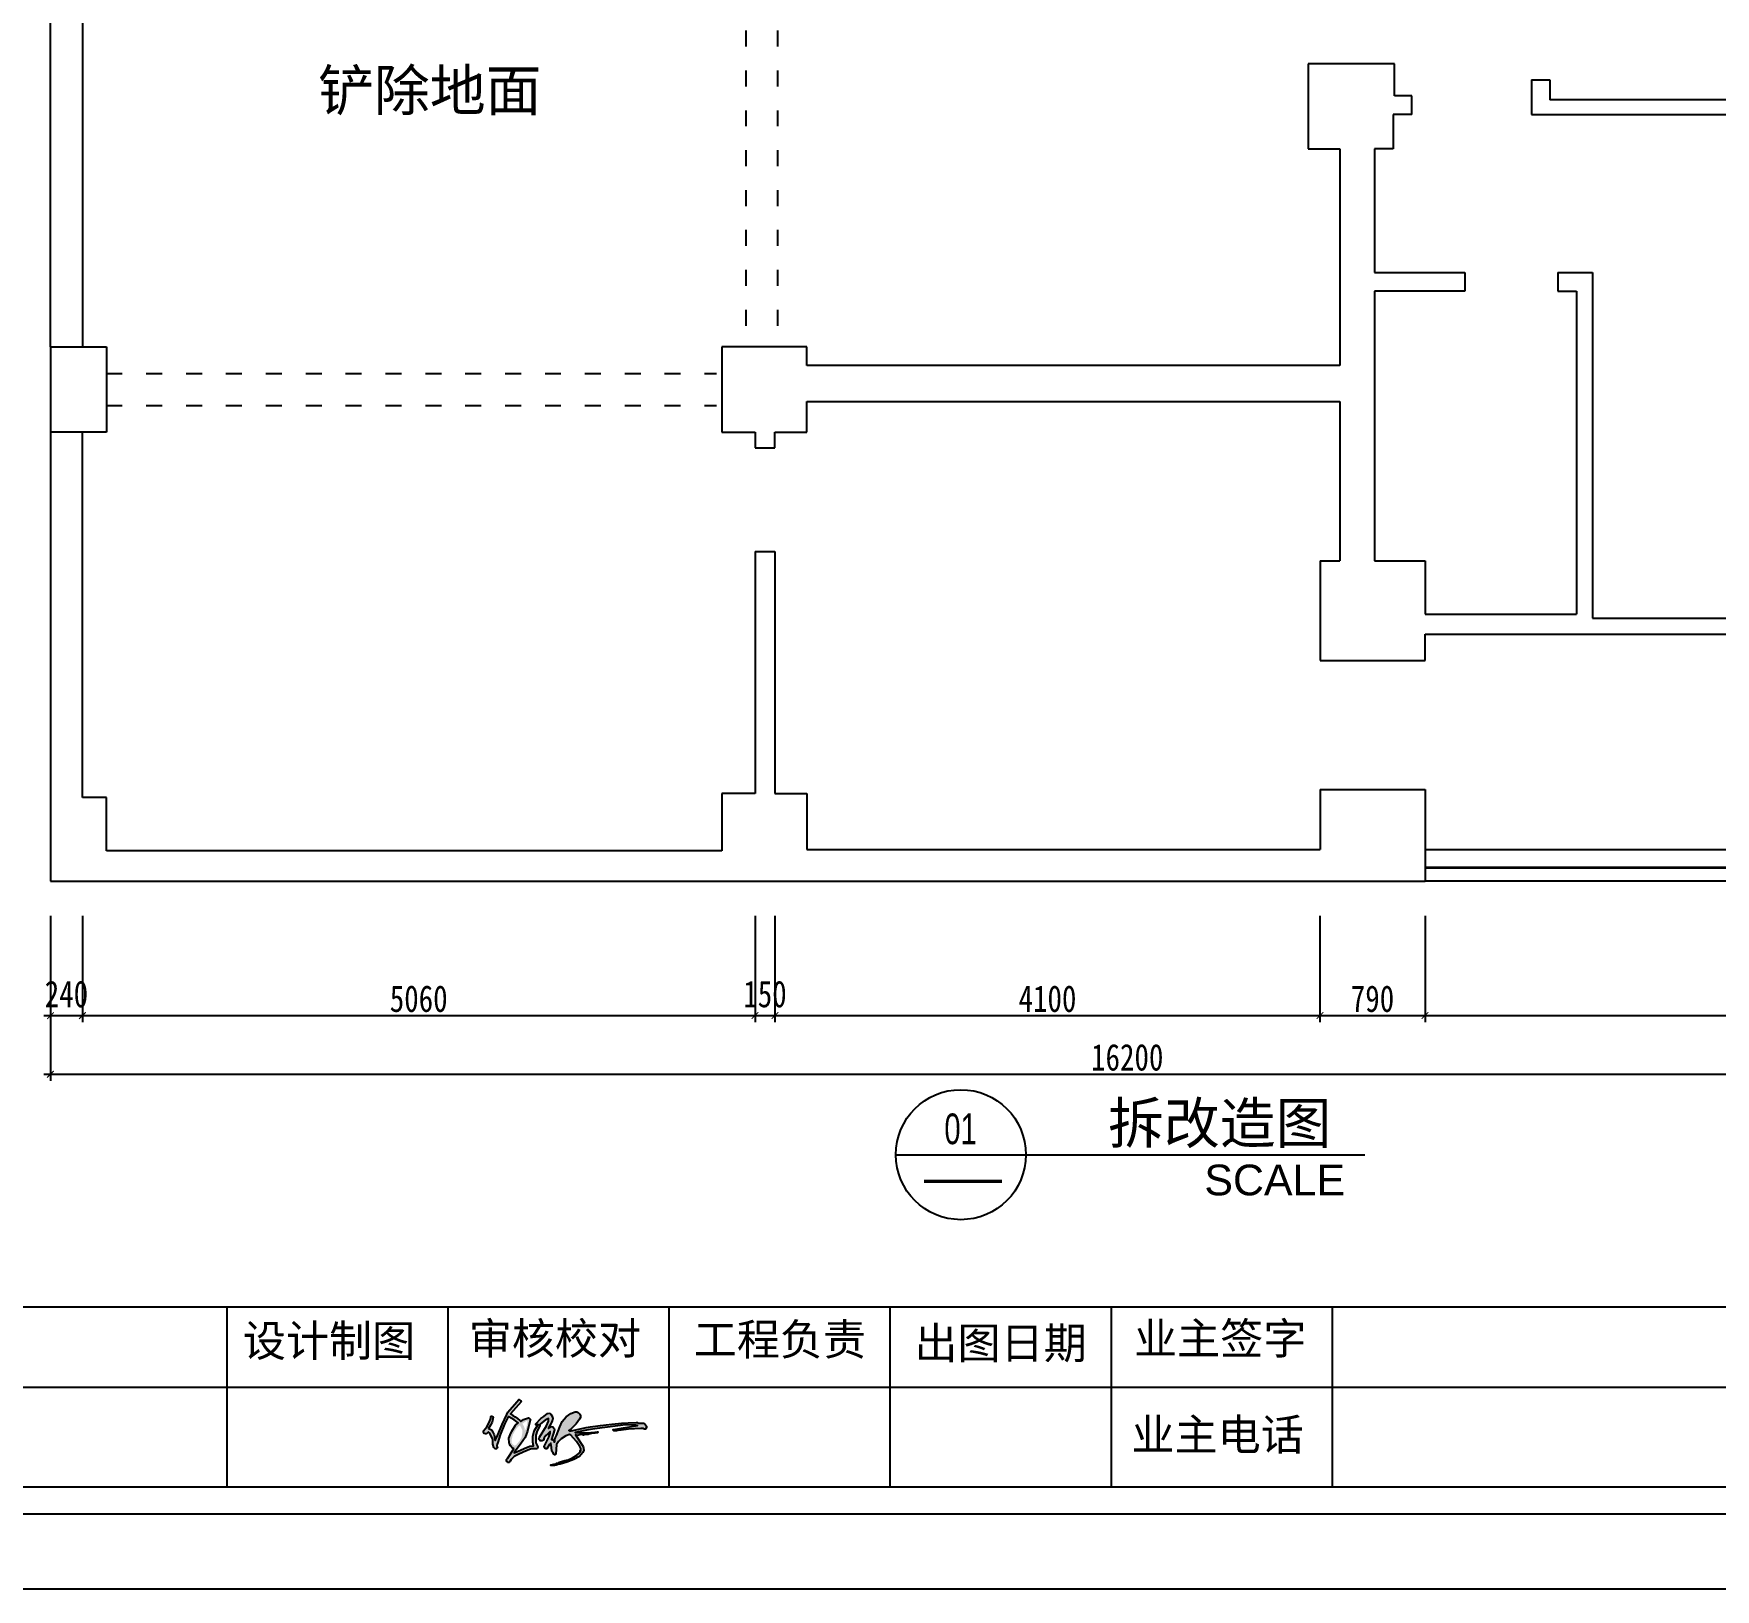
# Model space of a CAD drawing. Header units: millimetres. Extents: x 80308 to 204088, y -952573 to -878525.
# Drawn here: x 146442 to 159093, y -900932 to -889227 of the extents above; entities that cross this region are included whole.
import ezdxf
from ezdxf.enums import TextEntityAlignment as Align

# ---------------------------------------------------------------- set-up
doc = ezdxf.new("R2010")
doc.units = ezdxf.units.MM
doc.header["$PDMODE"] = 3
doc.linetypes.add('ACAD_ISO03W100', pattern=[30, 12, -18])
for name, color, linetype in [('06其他', 8, 'Continuous'), ('250', 250, 'Continuous'), ('墙', 7, 'Continuous'), ('细线', 250, 'Continuous')]:
    doc.layers.add(name, color=color, linetype=linetype)
doc.styles.add('ar', font='arial.ttf')
doc.styles.add('DIM', font='simhei.ttf', dxfattribs={"width": 0.8})
doc.styles.get("Standard").update_dxf_attribs({"font": 'simhei.ttf'})
doc.dimstyles.new('1-50', dxfattribs={"dimscale": 50, "dimtxt": 4, "dimasz": 1, "dimexe": 1, "dimexo": 0.1, "dimgap": 0.5, "dimtad": 1, "dimdec": 0, "dimdsep": 46, "dimtxsty": 'DIM', "dimblk": 'ARCHTICK', "dimcen": 4, "dimdle": 1, "dimclrd": 3, "dimclre": 3, "dimclrt": 1, "dimadec": 0, "dimazin": 0, "dimtfac": 1, "dimtdec": 0, "dimtmove": 2, "dimatfit": 3, "dimldrblk": 'DOT', "dimfxl": 15, "dimfxlon": 1, "dimarcsym": 0})

# ---------------------------------------------------------------- blocks, each defined once
blk = doc.blocks.new('*D323')
at = {"layer": '250', "color": 3, "lineweight": -2}
for p, q in [((163845, -895604), (164645, -895604)), ((163845, -895604), (164645, -895604)), ((164595, -895604), (164595, -895604))]:
    blk.add_line(p, q, dxfattribs=at)
at = {"layer": 'Defpoints', "color": 0}
for p in [(155324, -895604), (160109, -895604), (164595, -895604)]:
    blk.add_point(p, dxfattribs=at)
at = {"layer": '250', "color": 1, "insert": (164453, -895604), "char_height": 200, "attachment_point": 5, "rotation": 90, "style": 'DIM'}
blk.add_mtext('0', dxfattribs=at)
blk = doc.blocks.new('_ArchTick')
at = {"color": 0, "linetype": 'ByBlock', "const_width": 0.15}
blk.add_lwpolyline([(-0.5, -0.5), (0.5, 0.5)], dxfattribs=at)
blk = doc.blocks.new('_Dot')
at = {"color": 0, "linetype": 'ByBlock', "lineweight": -2}
blk.add_line((-0.5, 0), (-1, 0), dxfattribs=at)
at = {"color": 0, "linetype": 'ByBlock', "const_width": 0.5}
blk.add_lwpolyline([(-0.25, 0, 1), (0.25, 0, 1)], format="xyb", close=True, dxfattribs=at)
blk = doc.blocks.new('*D332')
at = {"layer": '250', "color": 3, "lineweight": -2}
for p, q in [((164595, -889694), (164595, -886794)), ((163845, -886844), (164645, -886844)), ((163845, -889644), (164645, -889644))]:
    blk.add_line(p, q, dxfattribs=at)
at = {"layer": 'Defpoints', "color": 0}
for p in [(152114, -886844), (164595, -886844), (160944, -889644)]:
    blk.add_point(p, dxfattribs=at)
at = {"layer": '250', "color": 3, "lineweight": -2, "xscale": 50, "yscale": 50, "zscale": 50}
for p, rotation in [((164595, -886844), 90), ((164595, -889644), 270)]:
    blk.add_blockref('_ArchTick', p, dxfattribs=dict(at, rotation=rotation))
at = {"layer": '250', "color": 1, "insert": (164469, -888244), "char_height": 200, "attachment_point": 5, "rotation": 90, "style": 'DIM'}
blk.add_mtext('2800', dxfattribs=at)
blk = doc.blocks.new('*D342')
at = {"layer": '250', "color": 3, "lineweight": -2}
for p, q in [((146569, -895865), (146569, -896665)), ((146809, -895865), (146809, -896665)), ((146519, -896615), (146859, -896615))]:
    blk.add_line(p, q, dxfattribs=at)
at = {"layer": 'Defpoints', "color": 0}
for p in [(146809, -892869), (146569, -893499), (146809, -896615)]:
    blk.add_point(p, dxfattribs=at)
at = {"layer": '250', "color": 3, "lineweight": -2, "xscale": 50, "yscale": 50, "zscale": 50, "rotation": 180}
blk.add_blockref('_ArchTick', (146569, -896615), dxfattribs=at)
at = {"layer": '250', "color": 3, "lineweight": -2, "xscale": 50, "yscale": 50, "zscale": 50}
blk.add_blockref('_ArchTick', (146809, -896615), dxfattribs=at)
at = {"layer": '250', "color": 1, "insert": (146689, -896454), "char_height": 200, "attachment_point": 5, "style": 'DIM'}
blk.add_mtext('240', dxfattribs=at)
blk = doc.blocks.new('*D343')
at = {"layer": '250', "color": 3, "lineweight": -2}
for p, q in [((146809, -895865), (146809, -896665)), ((151869, -895865), (151869, -896665)), ((146759, -896615), (151919, -896615))]:
    blk.add_line(p, q, dxfattribs=at)
at = {"layer": 'Defpoints', "color": 0}
for p in [(146809, -892869), (151869, -892839), (151869, -896615)]:
    blk.add_point(p, dxfattribs=at)
at = {"layer": '250', "color": 3, "lineweight": -2, "xscale": 50, "yscale": 50, "zscale": 50, "rotation": 180}
blk.add_blockref('_ArchTick', (146809, -896615), dxfattribs=at)
at = {"layer": '250', "color": 3, "lineweight": -2, "xscale": 50, "yscale": 50, "zscale": 50}
blk.add_blockref('_ArchTick', (151869, -896615), dxfattribs=at)
at = {"layer": '250', "color": 1, "insert": (149339, -896489), "char_height": 200, "attachment_point": 5, "style": 'DIM'}
blk.add_mtext('5060', dxfattribs=at)
blk = doc.blocks.new('*D344')
at = {"layer": '250', "color": 3, "lineweight": -2}
for p, q in [((151869, -895865), (151869, -896665)), ((152019, -895865), (152019, -896665)), ((151819, -896615), (152069, -896615))]:
    blk.add_line(p, q, dxfattribs=at)
at = {"layer": 'Defpoints', "color": 0}
for p in [(151869, -892839), (152019, -892839), (152019, -896615)]:
    blk.add_point(p, dxfattribs=at)
at = {"layer": '250', "color": 3, "lineweight": -2, "xscale": 50, "yscale": 50, "zscale": 50, "rotation": 180}
blk.add_blockref('_ArchTick', (151869, -896615), dxfattribs=at)
at = {"layer": '250', "color": 3, "lineweight": -2, "xscale": 50, "yscale": 50, "zscale": 50}
blk.add_blockref('_ArchTick', (152019, -896615), dxfattribs=at)
at = {"layer": '250', "color": 1, "insert": (151944, -896454), "char_height": 200, "attachment_point": 5, "style": 'DIM'}
blk.add_mtext('150', dxfattribs=at)
blk = doc.blocks.new('*D345')
at = {"layer": '250', "color": 3, "lineweight": -2}
for p, q in [((152019, -895865), (152019, -896665)), ((156119, -895865), (156119, -896665)), ((151969, -896615), (156169, -896615))]:
    blk.add_line(p, q, dxfattribs=at)
at = {"layer": 'Defpoints', "color": 0}
for p in [(152019, -892839), (156119, -893259), (156119, -896615)]:
    blk.add_point(p, dxfattribs=at)
at = {"layer": '250', "color": 3, "lineweight": -2, "xscale": 50, "yscale": 50, "zscale": 50, "rotation": 180}
blk.add_blockref('_ArchTick', (152019, -896615), dxfattribs=at)
at = {"layer": '250', "color": 3, "lineweight": -2, "xscale": 50, "yscale": 50, "zscale": 50}
blk.add_blockref('_ArchTick', (156119, -896615), dxfattribs=at)
at = {"layer": '250', "color": 1, "insert": (154069, -896489), "char_height": 200, "attachment_point": 5, "style": 'DIM'}
blk.add_mtext('4100', dxfattribs=at)
blk = doc.blocks.new('*D346')
at = {"layer": '250', "color": 3, "lineweight": -2}
for p, q in [((156119, -895865), (156119, -896665)), ((156909, -895865), (156909, -896665)), ((156069, -896615), (156959, -896615))]:
    blk.add_line(p, q, dxfattribs=at)
at = {"layer": 'Defpoints', "color": 0}
for p in [(156119, -893259), (156909, -893259), (156909, -896615)]:
    blk.add_point(p, dxfattribs=at)
at = {"layer": '250', "color": 3, "lineweight": -2, "xscale": 50, "yscale": 50, "zscale": 50, "rotation": 180}
blk.add_blockref('_ArchTick', (156119, -896615), dxfattribs=at)
at = {"layer": '250', "color": 3, "lineweight": -2, "xscale": 50, "yscale": 50, "zscale": 50}
blk.add_blockref('_ArchTick', (156909, -896615), dxfattribs=at)
at = {"layer": '250', "color": 1, "insert": (156514, -896489), "char_height": 200, "attachment_point": 5, "style": 'DIM'}
blk.add_mtext('790', dxfattribs=at)
blk = doc.blocks.new('*D347')
at = {"layer": '250', "color": 3, "lineweight": -2}
for p, q in [((156909, -895865), (156909, -896665)), ((162529, -895865), (162529, -896665)), ((156859, -896615), (162579, -896615))]:
    blk.add_line(p, q, dxfattribs=at)
at = {"layer": 'Defpoints', "color": 0}
for p in [(162529, -892489), (156909, -893259), (162529, -896615)]:
    blk.add_point(p, dxfattribs=at)
at = {"layer": '250', "color": 3, "lineweight": -2, "xscale": 50, "yscale": 50, "zscale": 50, "rotation": 180}
blk.add_blockref('_ArchTick', (156909, -896615), dxfattribs=at)
at = {"layer": '250', "color": 3, "lineweight": -2, "xscale": 50, "yscale": 50, "zscale": 50}
blk.add_blockref('_ArchTick', (162529, -896615), dxfattribs=at)
at = {"layer": '250', "color": 1, "insert": (159719, -896489), "char_height": 200, "attachment_point": 5, "style": 'DIM'}
blk.add_mtext('5620', dxfattribs=at)
blk = doc.blocks.new('*D349')
at = {"layer": '250', "color": 3, "lineweight": -2}
for p, q in [((146569, -896306), (146569, -897106)), ((162769, -896306), (162769, -897106)), ((146519, -897056), (162819, -897056))]:
    blk.add_line(p, q, dxfattribs=at)
at = {"layer": 'Defpoints', "color": 0}
for p in [(146569, -895865), (162769, -895865), (162769, -897056)]:
    blk.add_point(p, dxfattribs=at)
at = {"layer": '250', "color": 3, "lineweight": -2, "xscale": 50, "yscale": 50, "zscale": 50, "rotation": 180}
blk.add_blockref('_ArchTick', (146569, -897056), dxfattribs=at)
at = {"layer": '250', "color": 3, "lineweight": -2, "xscale": 50, "yscale": 50, "zscale": 50}
blk.add_blockref('_ArchTick', (162769, -897056), dxfattribs=at)
at = {"layer": '250', "color": 1, "insert": (154669, -896930), "char_height": 200, "attachment_point": 5, "style": 'DIM'}
blk.add_mtext('16200', dxfattribs=at)
blk = doc.blocks.new('*D350')
at = {"layer": '250', "color": 3, "lineweight": -2}
for p, q in [((145746, -895374), (144946, -895374)), ((144996, -895654), (144996, -895324)), ((145746, -895604), (144946, -895604))]:
    blk.add_line(p, q, dxfattribs=at)
at = {"layer": 'Defpoints', "color": 0}
for p in [(144996, -895374), (154112, -895374), (149062, -895604)]:
    blk.add_point(p, dxfattribs=at)
at = {"layer": '250', "color": 3, "lineweight": -2, "xscale": 50, "yscale": 50, "zscale": 50}
for p, rotation in [((144996, -895374), 90), ((144996, -895604), 270)]:
    blk.add_blockref('_ArchTick', p, dxfattribs=dict(at, rotation=rotation))
at = {"layer": '250', "color": 1, "insert": (144807, -895489), "char_height": 200, "attachment_point": 5, "rotation": 90, "style": 'DIM'}
blk.add_mtext('230', dxfattribs=at)
blk = doc.blocks.new('*D351')
at = {"layer": '250', "color": 3, "lineweight": -2}
for p, q in [((145746, -895374), (144946, -895374)), ((145746, -895374), (144946, -895374)), ((144996, -895374), (144996, -895374))]:
    blk.add_line(p, q, dxfattribs=at)
at = {"layer": 'Defpoints', "color": 0}
for p in [(144996, -895374), (149482, -895374), (154112, -895374)]:
    blk.add_point(p, dxfattribs=at)
at = {"layer": '250', "color": 1, "insert": (144807, -895374), "char_height": 200, "attachment_point": 5, "rotation": 90, "style": 'DIM'}
blk.add_mtext('0', dxfattribs=at)
blk = doc.blocks.new('*D352')
at = {"layer": '250', "color": 3, "lineweight": -2}
for p, q in [((145746, -891994), (144946, -891994)), ((144996, -895424), (144996, -891944)), ((145746, -895374), (144946, -895374))]:
    blk.add_line(p, q, dxfattribs=at)
at = {"layer": 'Defpoints', "color": 0}
for p in [(144996, -891994), (154752, -891994), (149482, -895374)]:
    blk.add_point(p, dxfattribs=at)
at = {"layer": '250', "color": 3, "lineweight": -2, "xscale": 50, "yscale": 50, "zscale": 50}
for p, rotation in [((144996, -891994), 90), ((144996, -895374), 270)]:
    blk.add_blockref('_ArchTick', p, dxfattribs=dict(at, rotation=rotation))
at = {"layer": '250', "color": 1, "insert": (144870, -893684), "char_height": 200, "attachment_point": 5, "rotation": 90, "style": 'DIM'}
blk.add_mtext('3380', dxfattribs=at)
blk = doc.blocks.new('*D353')
at = {"layer": '250', "color": 3, "lineweight": -2}
for p, q in [((145746, -891724), (144946, -891724)), ((144996, -892044), (144996, -891674)), ((145746, -891994), (144946, -891994))]:
    blk.add_line(p, q, dxfattribs=at)
at = {"layer": 'Defpoints', "color": 0}
for p in [(144996, -891724), (158762, -891724), (154752, -891994)]:
    blk.add_point(p, dxfattribs=at)
at = {"layer": '250', "color": 3, "lineweight": -2, "xscale": 50, "yscale": 50, "zscale": 50}
for p, rotation in [((144996, -891724), 90), ((144996, -891994), 270)]:
    blk.add_blockref('_ArchTick', p, dxfattribs=dict(at, rotation=rotation))
at = {"layer": '250', "color": 1, "insert": (144807, -891859), "char_height": 200, "attachment_point": 5, "rotation": 90, "style": 'DIM'}
blk.add_mtext('270', dxfattribs=at)
blk = doc.blocks.new('*D354')
at = {"layer": '250', "color": 3, "lineweight": -2}
for p, q in [((145746, -891724), (144946, -891724)), ((145746, -891724), (144946, -891724)), ((144996, -891724), (144996, -891724))]:
    blk.add_line(p, q, dxfattribs=at)
at = {"layer": 'Defpoints', "color": 0}
for p in [(144996, -891724), (154752, -891724), (158762, -891724)]:
    blk.add_point(p, dxfattribs=at)
at = {"layer": '250', "color": 1, "insert": (144807, -891724), "char_height": 200, "attachment_point": 5, "rotation": 90, "style": 'DIM'}
blk.add_mtext('0', dxfattribs=at)
blk = doc.blocks.new('*D355')
at = {"layer": '250', "color": 3, "lineweight": -2}
for p, q in [((144996, -891774), (144996, -886794)), ((145746, -886844), (144946, -886844)), ((145746, -891724), (144946, -891724))]:
    blk.add_line(p, q, dxfattribs=at)
at = {"layer": 'Defpoints', "color": 0}
for p in [(144996, -886844), (154752, -886844), (154752, -891724)]:
    blk.add_point(p, dxfattribs=at)
at = {"layer": '250', "color": 3, "lineweight": -2, "xscale": 50, "yscale": 50, "zscale": 50}
for p, rotation in [((144996, -886844), 90), ((144996, -891724), 270)]:
    blk.add_blockref('_ArchTick', p, dxfattribs=dict(at, rotation=rotation))
at = {"layer": '250', "color": 1, "insert": (144870, -889284), "char_height": 200, "attachment_point": 5, "rotation": 90, "style": 'DIM'}
blk.add_mtext('4880', dxfattribs=at)
blk = doc.blocks.new('esrfgrrtgjhtfy')
at = {"layer": '墙'}
h = blk.add_hatch(color=256, dxfattribs=at)
h.set_gradient(color1=(47, 163, 15), color2=(230, 230, 30), tint=1, name='INVSPHERICAL')
h.paths.add_polyline_path([(880508, 60843), (880527, 60923), (880528, 60926), (880525, 60932), (880519, 60937), (880514, 60939), (880494, 60932), (880478, 60926), (880460, 60912), (880454, 60919), (880436, 60935), (880420, 60945), (880402, 60956), (880386, 60967), (880463, 61052), (880461, 61060), (880454, 61065), (880445, 61069), (880432, 61053), (880368, 60979), (880361, 60962), (880327, 60891), (880296, 60818), (880278, 60777), (880270, 60817), (880261, 60837), (880251, 60853), (880237, 60860), (880231, 60862), (880231, 60864), (880245, 60886), (880255, 60908), (880261, 60932), (880262, 60944), (880253, 60951), (880250, 60950), (880247, 60947), (880246, 60936), (880237, 60911), (880217, 60875), (880205, 60860), (880195, 60847), (880195, 60836), (880200, 60828), (880209, 60826), (880215, 60826), (880221, 60830), (880227, 60836), (880231, 60836), (880237, 60833), (880250, 60810), (880260, 60784), (880260, 60751), (880267, 60727), (880277, 60718), (880287, 60717), (880292, 60724), (880294, 60732), (880290, 60740), (880292, 60751), (880296, 60764), (880312, 60818), (880344, 60894), (880368, 60942), (880371, 60946), (880375, 60945), (880412, 60925), (880442, 60904), (880423, 60886), (880396, 60844), (880383, 60817), (880375, 60795), (880376, 60760), (880379, 60752), (880387, 60739), (880399, 60726), (880410, 60719), (880365, 60650), (880359, 60643), (880358, 60635), (880360, 60628), (880364, 60625), (880368, 60621), (880376, 60621), (880380, 60624), (880383, 60631), (880391, 60641), (880413, 60663), (880441, 60677), (880476, 60695), (880534, 60718), (880552, 60718), (880563, 60718), (880571, 60717), (880578, 60720), (880582, 60731), (880579, 60738), (880567, 60761), (880567, 60782), (880568, 60815), (880576, 60846), (880595, 60883), (880595, 60891), (880600, 60897), (880633, 60923), (880658, 60934), (880658, 60916), (880642, 60882), (880593, 60802), (880590, 60796), (880588, 60787), (880593, 60782), (880599, 60775), (880611, 60774), (880621, 60779), (880627, 60796), (880638, 60813), (880649, 60823), (880669, 60842), (880668, 60829), (880660, 60801), (880626, 60734), (880627, 60729), (880631, 60727), (880633, 60721), (880639, 60719), (880645, 60719), (880653, 60730), (880665, 60748), (880674, 60758), (880675, 60753), (880676, 60745), (880678, 60727), (880682, 60702), (880687, 60691), (880695, 60679), (880702, 60676), (880707, 60677), (880710, 60679), (880714, 60750), (880729, 60771), (880747, 60790), (880781, 60810), (880808, 60821), (880817, 60815), (880835, 60794), (880856, 60770), (880881, 60735), (880887, 60721), (880888, 60710), (880887, 60703), (880885, 60705), (880883, 60705), (880882, 60703), (880882, 60700), (880885, 60698), (880884, 60695), (880878, 60689), (880859, 60672), (880829, 60655), (880797, 60640), (880773, 60634), (880750, 60627), (880733, 60622), (880726, 60615), (880720, 60615), (880715, 60615), (880709, 60612), (880695, 60608), (880686, 60606), (880683, 60605), (880681, 60605), (880675, 60605), (880673, 60603), (880674, 60600), (880679, 60599), (880684, 60600), (880691, 60599), (880700, 60599), (880711, 60601), (880719, 60605), (880722, 60612), (880725, 60609), (880740, 60609), (880787, 60623), (880837, 60643), (880877, 60664), (880903, 60693), (880908, 60709), (880905, 60734), (880850, 60817), (880861, 60813), (880872, 60816), (880889, 60819), (880906, 60816), (880918, 60821), (880928, 60820), (880938, 60821), (880950, 60827), (880955, 60826), (880976, 60829), (880989, 60829), (881007, 60833), (881009, 60836), (881009, 60838), (881003, 60838), (880988, 60837), (880958, 60834), (880918, 60831), (880879, 60831), (880847, 60835), (880940, 60853), (881005, 60864), (881205, 60889), (881279, 60886), (881292, 60884), (881191, 60867), (881136, 60857), (881122, 60856), (881119, 60855), (881119, 60851), (881123, 60846), (881141, 60847), (881162, 60852), (881166, 60850), (881174, 60851), (881227, 60857), (881315, 60863), (881333, 60863), (881338, 60859), (881348, 60859), (881355, 60871), (881355, 60879), (881345, 60892), (881333, 60900), (881320, 60902), (881295, 60900), (881289, 60905), (881281, 60905), (881225, 60904), (881179, 60902), (881109, 60893), (881028, 60884), (880953, 60874), (880926, 60871), (880810, 60845), (880803, 60848), (880802, 60849), (880818, 60860), (880854, 60896), (880879, 60930), (880885, 60942), (880886, 60952), (880881, 60966), (880869, 60977), (880858, 60981), (880848, 60981), (880817, 60969), (880783, 60947), (880755, 60913), (880737, 60875), (880715, 60814), (880707, 60798), (880703, 60791), (880703, 60772), (880698, 60765), (880697, 60769), (880694, 60779), (880687, 60783), (880679, 60785), (880699, 60853), (880697, 60864), (880689, 60875), (880676, 60877), (880665, 60871), (880658, 60864), (880658, 60868), (880681, 60911), (880688, 60935), (880686, 60947), (880674, 60965), (880666, 60971), (880650, 60969), (880624, 60949), (880603, 60933), (880566, 60897), (880566, 60889), (880567, 60888), (880569, 60887), (880584, 60891), (880556, 60846), (880545, 60806), (880545, 60765), (880551, 60739), (880524, 60736), (880484, 60720), (880437, 60700), (880412, 60689), (880427, 60710), (880457, 60752), (880490, 60799)])
h.paths.add_polyline_path([(880487, 60845), (880487, 60865), (880481, 60881), (880475, 60891), (880470, 60896), (880493, 60912), (880505, 60920), (880507, 60913), (880506, 60902), (880502, 60882), (880497, 60862)], flags=16)
h.paths.add_polyline_path([(880471, 60832), (880465, 60800), (880449, 60772), (880428, 60747), (880417, 60740), (880402, 60750), (880395, 60761), (880395, 60783), (880403, 60818), (880423, 60854), (880438, 60874), (880450, 60884), (880455, 60885), (880465, 60865), (880470, 60855)], flags=16)
at = {"layer": '06其他', "color": 4, "linetype": 'ByBlock'}
for p, q in [((872038, 61730), (899159, 61730)), ((878365, 61730), (878365, 60446)), ((879940, 61730), (879940, 60446)), ((881515, 61730), (881515, 60446)), ((883090, 61730), (883090, 60446)), ((884665, 61730), (884665, 60446)), ((886240, 61730), (886240, 60446)), ((889390, 61154), (873727, 61154)), ((899159, 60445), (872038, 60445)), ((899351, 60252), (871846, 60252))]:
    blk.add_line(p, q, dxfattribs=at)
at = {"layer": '墙', "color": 1}
blk.add_lwpolyline([(880253, 60951), (880262, 60944), (880261, 60932), (880255, 60908), (880245, 60886), (880231, 60864), (880231, 60862), (880237, 60860), (880251, 60853), (880261, 60837), (880270, 60817), (880278, 60777), (880296, 60818), (880327, 60891), (880361, 60962), (880368, 60979), (880432, 61053), (880445, 61069), (880454, 61065), (880461, 61060), (880463, 61052), (880386, 60967), (880402, 60956), (880420, 60945), (880436, 60935), (880454, 60919), (880460, 60912), (880478, 60926), (880494, 60932), (880514, 60939), (880519, 60937), (880525, 60932), (880528, 60926), (880527, 60923), (880508, 60843), (880490, 60799), (880457, 60752), (880427, 60710), (880412, 60689), (880437, 60700), (880484, 60720), (880524, 60736), (880551, 60739), (880545, 60765), (880545, 60806), (880556, 60846), (880584, 60891), (880569, 60887), (880567, 60888), (880566, 60889), (880566, 60897), (880603, 60933), (880624, 60949), (880650, 60969), (880666, 60971), (880674, 60965), (880686, 60947), (880688, 60935), (880681, 60911), (880658, 60868), (880658, 60864), (880665, 60871), (880676, 60877), (880689, 60875), (880697, 60864), (880699, 60853), (880679, 60785), (880687, 60783), (880694, 60779), (880697, 60769), (880698, 60765), (880703, 60772), (880703, 60791), (880707, 60798), (880715, 60814), (880737, 60875), (880755, 60913), (880783, 60947), (880817, 60969), (880848, 60981), (880858, 60981), (880869, 60977), (880881, 60966), (880886, 60952), (880885, 60942), (880879, 60930), (880854, 60896), (880818, 60860), (880802, 60849), (880803, 60848), (880810, 60845), (880926, 60871), (880953, 60874), (881028, 60884), (881109, 60893), (881179, 60902), (881225, 60904), (881281, 60905), (881289, 60905), (881295, 60900), (881320, 60902), (881333, 60900), (881345, 60892), (881355, 60879), (881355, 60871), (881348, 60859), (881338, 60859), (881333, 60863), (881315, 60863), (881227, 60857), (881174, 60851), (881166, 60850), (881166, 60850), (881162, 60852), (881141, 60847), (881123, 60846), (881119, 60851), (881119, 60855), (881122, 60856), (881136, 60857), (881191, 60867), (881292, 60884), (881279, 60886), (881205, 60889), (881005, 60864), (880940, 60853), (880847, 60835), (880879, 60831), (880918, 60831), (880958, 60834), (880988, 60837), (881003, 60838), (881009, 60838), (881009, 60836), (881007, 60833), (880989, 60829), (880976, 60829), (880955, 60826), (880950, 60827), (880938, 60821), (880928, 60820), (880918, 60821), (880906, 60816), (880889, 60819), (880872, 60816), (880861, 60813), (880850, 60817), (880905, 60734), (880908, 60709), (880903, 60693), (880877, 60664), (880837, 60643), (880787, 60623), (880740, 60609), (880725, 60609), (880722, 60612), (880722, 60612), (880719, 60605), (880711, 60601), (880700, 60599), (880691, 60599), (880684, 60600), (880679, 60599), (880674, 60600), (880673, 60603), (880675, 60605), (880681, 60605), (880683, 60605), (880686, 60606), (880695, 60608), (880709, 60612), (880715, 60615), (880720, 60615), (880726, 60615), (880733, 60622), (880750, 60627), (880773, 60634), (880797, 60640), (880829, 60655), (880859, 60672), (880878, 60689), (880884, 60695), (880885, 60698), (880882, 60700), (880882, 60703), (880883, 60705), (880885, 60705), (880887, 60703), (880888, 60710), (880887, 60721), (880881, 60735), (880856, 60770), (880835, 60794), (880817, 60815), (880808, 60821), (880781, 60810), (880747, 60790), (880729, 60771), (880714, 60750), (880710, 60679), (880707, 60677), (880702, 60676), (880695, 60679), (880687, 60691), (880682, 60702), (880678, 60727), (880676, 60745), (880675, 60753), (880674, 60758), (880665, 60748), (880653, 60730), (880645, 60719), (880639, 60719), (880633, 60721), (880631, 60727), (880627, 60729), (880626, 60734), (880660, 60801), (880668, 60829), (880669, 60842), (880649, 60823), (880638, 60813), (880627, 60796), (880621, 60779), (880611, 60774), (880599, 60775), (880593, 60782), (880588, 60787), (880590, 60796), (880593, 60802), (880642, 60882), (880658, 60916), (880658, 60934), (880633, 60923), (880600, 60897), (880595, 60891), (880595, 60883), (880576, 60846), (880568, 60815), (880567, 60782), (880567, 60761), (880579, 60738), (880582, 60731), (880578, 60720), (880571, 60717), (880563, 60718), (880552, 60718), (880534, 60718), (880476, 60695), (880441, 60677), (880413, 60663), (880391, 60641), (880383, 60631), (880380, 60624), (880376, 60621), (880368, 60621), (880364, 60625), (880360, 60628), (880358, 60635), (880359, 60643), (880365, 60650), (880410, 60719), (880399, 60726), (880387, 60739), (880379, 60752), (880376, 60760), (880375, 60795), (880383, 60817), (880396, 60844), (880423, 60886), (880442, 60904), (880412, 60925), (880375, 60945), (880371, 60946), (880368, 60942), (880344, 60894), (880312, 60818), (880296, 60764), (880292, 60751), (880290, 60740), (880294, 60732), (880292, 60724), (880287, 60717), (880277, 60718), (880267, 60727), (880260, 60751), (880260, 60784), (880250, 60810), (880237, 60833), (880231, 60836), (880227, 60836), (880221, 60830), (880215, 60826), (880209, 60826), (880200, 60828), (880195, 60836), (880195, 60847), (880205, 60860), (880217, 60875), (880237, 60911), (880246, 60936), (880247, 60947), (880250, 60950), (880253, 60951)], dxfattribs=at)
at = {"layer": '细线', "color": 1, "lineweight": -3}
blk.add_lwpolyline([(870703, 80935), (900137, 80935), (900137, 59717), (870703, 59717)], close=True, dxfattribs=at)
at = {"layer": '细线', "color": 3, "lineweight": -3, "char_height": 225, "width": 3414.47, "attachment_point": 1}
for s, insert in [('{\\f经典长宋繁|b0|i0|c134|p49;设计制图}', (878480, 61601)), ('{\\f经典长宋繁|b0|i0|c134|p49;审核校对}', (880089, 61617)), ('{\\f经典长宋繁|b0|i0|c134|p49;工程负责}', (881692, 61610)), ('{\\f经典长宋繁|b0|i0|c134|p49;出图日期}', (883264, 61584)), ('{\\f经典长宋繁|b0|i0|c134|p49;业主签字}', (884828, 61617)), ('{\\f经典长宋繁|b0|i0|c134|p49;业主电话}', (884810, 60932))]:
    blk.add_mtext(s, dxfattribs=dict(at, insert=insert))

msp = doc.modelspace()

# ---------------------------------------------------------------- linework, layer by layer
at = {"color": 2}
msp.add_line((152928.4, -897661.4), (153879.5, -897661.4), dxfattribs=at)
msp.add_line((153450.3, -897661.4), (156455.4, -897661.4))
at = {"color": 150}
msp.add_circle((153417.4, -897661.4), 489, dxfattribs=at)
at = {"layer": '250', "color": 0}
for p, q in [((146569.2, -891584.4), (146569.2, -887104.4)), ((146809.2, -887104.4), (146809.2, -891584.4)), ((156679.2, -889454.4), (156029.2, -889454.4)), ((156029.2, -889454.4), (156029.2, -890094.4)), ((156679.2, -889694.4), (156679.2, -889454.4)), ((157709.2, -889574.4), (157849.2, -889574.4)), ((157709.2, -889574.4), (157709.2, -889834.4)), ((157849.2, -889574.4), (157849.2, -889724.4)), ((156809.2, -889694.4), (156679.2, -889694.4)), ((156809.2, -889834.4), (156809.2, -889694.4)), ((160369.2, -889724.4), (157849.2, -889724.4)), ((156809.2, -889834.4), (156669.2, -889834.4)), ((156669.2, -889834.4), (156669.2, -890094.4)), ((157709.2, -889834.4), (160369.2, -889834.4)), ((156029.2, -890094.4), (156269.2, -890094.4)), ((156269.2, -890094.4), (156269.2, -891724.4)), ((156669.2, -890094.4), (156529.2, -890094.4)), ((156529.2, -890094.4), (156529.2, -891024.4)), ((156529.2, -891024.4), (157209.2, -891024.4)), ((157209.2, -891024.4), (157209.2, -891164.4)), ((157909.2, -891024.4), (157909.2, -891164.4)), ((157909.2, -891024.4), (158169.2, -891024.4)), ((158169.2, -891024.4), (158169.2, -893624.4)), ((157209.2, -891164.4), (156529.2, -891164.4)), ((156529.2, -891164.4), (156529.2, -893194.4)), ((157909.2, -891164.4), (158049.2, -891164.4)), ((158049.2, -891164.4), (158049.2, -893594.4)), ((146569.2, -891584.4), (146569.2, -895604.4)), ((146569.2, -891584.4), (146989.2, -891584.4)), ((146989.2, -891584.4), (146989.2, -892224.4)), ((152259.2, -891584.4), (151619.2, -891584.4)), ((151619.2, -891584.4), (151619.2, -892224.4)), ((152259.2, -891724.4), (152259.2, -891584.4)), ((156269.2, -891724.4), (152259.2, -891724.4)), ((152259.2, -892224.4), (152259.2, -891994.4)), ((152259.2, -891994.4), (156269.2, -891994.4)), ((156269.2, -891994.4), (156269.2, -893194.4)), ((146989.2, -892224.4), (146569.2, -892224.4)), ((146809.2, -894974.4), (146809.2, -892224.4)), ((151619.2, -892224.4), (151869.2, -892224.4)), ((151869.2, -892224.4), (151869.2, -892344.4)), ((152019.2, -892344.4), (152019.2, -892224.4)), ((152019.2, -892224.4), (152259.2, -892224.4)), ((151869.2, -892344.4), (152019.2, -892344.4)), ((151869.2, -893124.4), (152019.2, -893124.4)), ((151869.2, -893124.4), (151869.2, -894944.4)), ((152019.2, -893124.4), (152019.2, -894944.4)), ((156119.2, -893194.4), (156119.2, -893944.4)), ((156119.2, -893194.4), (156269.2, -893194.4)), ((156529.2, -893194.4), (156909.2, -893194.4)), ((156909.2, -893194.4), (156909.2, -893594.4)), ((156909.2, -893594.4), (158049.2, -893594.4)), ((158169.2, -893624.4), (160369.2, -893624.4)), ((156909.2, -893944.4), (156909.2, -893744.4)), ((156909.2, -893744.4), (160369.2, -893744.4)), ((156119.2, -893944.4), (156909.2, -893944.4)), ((156119.2, -894914.4), (156909.2, -894914.4)), ((156119.2, -894914.4), (156119.2, -895364.4)), ((156909.2, -894914.4), (156909.2, -895364.4)), ((146989.2, -894974.4), (146809.2, -894974.4)), ((146989.2, -895374.4), (146989.2, -894974.4)), ((151869.2, -894944.4), (151619.2, -894944.4)), ((151619.2, -894944.4), (151619.2, -895374.4)), ((152019.2, -894944.4), (152259.2, -894944.4)), ((152259.2, -894944.4), (152259.2, -895364.4)), ((151619.2, -895374.4), (146989.2, -895374.4)), ((152259.2, -895364.4), (156119.2, -895364.4)), ((156909.2, -895364.4), (156909.2, -895604.4)), ((146569.2, -895604.4), (156909.2, -895604.4))]:
    msp.add_line(p, q, dxfattribs=at)
at = {"layer": '250', "color": 1, "linetype": 'ACAD_ISO03W100', "ltscale": 10}
for p, q in [((151799.2, -887104.4), (151799.2, -891584.4)), ((152039.2, -887104.4), (152039.2, -891584.4)), ((146989.2, -891784.4), (151579.2, -891784.4)), ((146989.2, -891784.4), (151579.2, -891784.4)), ((146989.2, -892024.4), (151579.2, -892024.4)), ((146989.2, -892024.4), (151579.2, -892024.4))]:
    msp.add_line(p, q, dxfattribs=at)
at = {"layer": '250', "color": 3}
for p, q in [((156909.2, -895364.4), (161606.3, -895364.4)), ((161693.3, -895604.4), (156909.2, -895604.4))]:
    msp.add_line(p, q, dxfattribs=at)
at = {"layer": '250', "color": 3, "const_width": 20}
msp.add_lwpolyline([(162649.2, -893744.4), (162649.2, -894645), (161647.3, -895502.3), (156912.8, -895502.3)], dxfattribs=at)

# ---------------------------------------------------------------- block references
at = {"color": 7, "xscale": 1.05600000006234, "yscale": 1.056000000055064, "zscale": 1.056}
msp.add_blockref('esrfgrrtgjhtfy', (-779658.7, -963992.7), dxfattribs=at)

# ---------------------------------------------------------------- texts
at = {"color": 2, "style": 'ar'}
msp.add_text('SCALE  ', height=231.02, dxfattribs=at).set_placement((155249.2, -897967.2))
at = {"color": 2, "style": 'ar', "flags": 8}
for tag, p in [('铲除地面', (149422.5, -889646.4)), ('拆改造图', (155364.6, -897418.3))]:
    msp.add_attdef(tag, text='原始结构图', height=308.03, dxfattribs=at).set_placement(p, align=Align.MIDDLE)
at = {"color": 2, "style": 'ar', "width": 0.680032}
msp.add_attdef('01', text='02', height=231.02, dxfattribs=at).set_placement((153293.3, -897582.6), (153537.4, -897582.6), align=Align.FIT)
at = {"color": 2, "style": 'ar', "width": 7.452088, "flags": 8}
msp.add_attdef('-', text='-', height=231, dxfattribs=at).set_placement((153032.6, -897951.8), (153833.5, -897951.8), align=Align.FIT)

# ---------------------------------------------------------------- dimensions: what is measured, and where the dimension line sits
at = {"layer": '250', "color": 0}
for base, p1, p2, picture, middle in [((144995.9, -886844.4), (154752.1, -891724.4), (154752.1, -886844.4), '*D355', (144869.7, -889284.4)), ((164595.1, -886844.4), (160944.4, -889644.4), (152114.4, -886844.4), '*D332', (164469, -888244.4)), ((144995.9, -891724.4), (154752.1, -891994.4), (158762.1, -891724.4), '*D353', (144807.2, -891859.4)), ((144995.8695288, -891724.3990774), (158762.0878577, -891724.3990774), (154752.0878577, -891724.3990774), '*D354', (144807.2459333, -891724.3990774)), ((144995.9, -891994.4), (149482.1, -895374.4), (154752.1, -891994.4), '*D352', (144869.7, -893684.4)), ((144995.9, -895374.4), (149062.1, -895604.4), (154112.1, -895374.4), '*D350', (144807.2, -895489.4)), ((144995.8695288, -895374.3990774), (154112.0878577, -895374.3990774), (149482.0878577, -895374.3990774), '*D351', (144807.2459333, -895374.3990774))]:
    dim = msp.add_linear_dim(base=base, p1=p1, p2=p2, angle=270, dimstyle='1-50', dxfattribs=at)
    dim.commit()
    dim.dimension.update_dxf_attribs({"geometry": picture, "text_midpoint": middle})
for base, p1, p2, picture, middle in [((162529.2, -896615.5), (156909.2, -893259.4), (162529.2, -892489.4), '*D347', (159719.2, -896489.3)), ((151869.2, -896615.5), (146809.2, -892869.4), (151869.2, -892839.4), '*D343', (149339.2, -896489.3)), ((156119.2, -896615.5), (152019.2, -892839.4), (156119.2, -893259.4), '*D345', (154069.2, -896489.3)), ((156909.2, -896615.5), (156119.2, -893259.4), (156909.2, -893259.4), '*D346', (156514.2, -896489.3)), ((162769.2, -897055.6), (146569.2, -895865.5), (162769.2, -895865.5), '*D349', (154669.2, -896929.5))]:
    dim = msp.add_linear_dim(base=base, p1=p1, p2=p2, dimstyle='1-50', dxfattribs=at)
    dim.commit()
    dim.dimension.update_dxf_attribs({"geometry": picture, "text_midpoint": middle})
for base, p1, p2, picture, middle in [((146809.2, -896615.5), (146569.2, -893499.4), (146809.2, -892869.4), '*D342', (146689.2, -896453.8)), ((152019.2, -896615.5), (151869.2, -892839.4), (152019.2, -892839.4), '*D344', (151944.2, -896453.8))]:
    dim = msp.add_linear_dim(base=base, p1=p1, p2=p2, dimstyle='1-50', dxfattribs=at)
    dim.commit()
    dim.dimension.update_dxf_attribs({"geometry": picture, "text_midpoint": middle, "dimtype": 160})
dim = msp.add_linear_dim(base=(164595.0919762, -895604.3990774), p1=(155324.4266061, -895604.3990774), p2=(160108.5110219, -895604.3990774), angle=270, dimstyle='1-50', dxfattribs=at)
dim.commit()
dim.dimension.update_dxf_attribs({"geometry": '*D323', "text_midpoint": (164452.5644326, -895604.3990774), "dimtype": 160})

doc.saveas('drawing.dxf')
